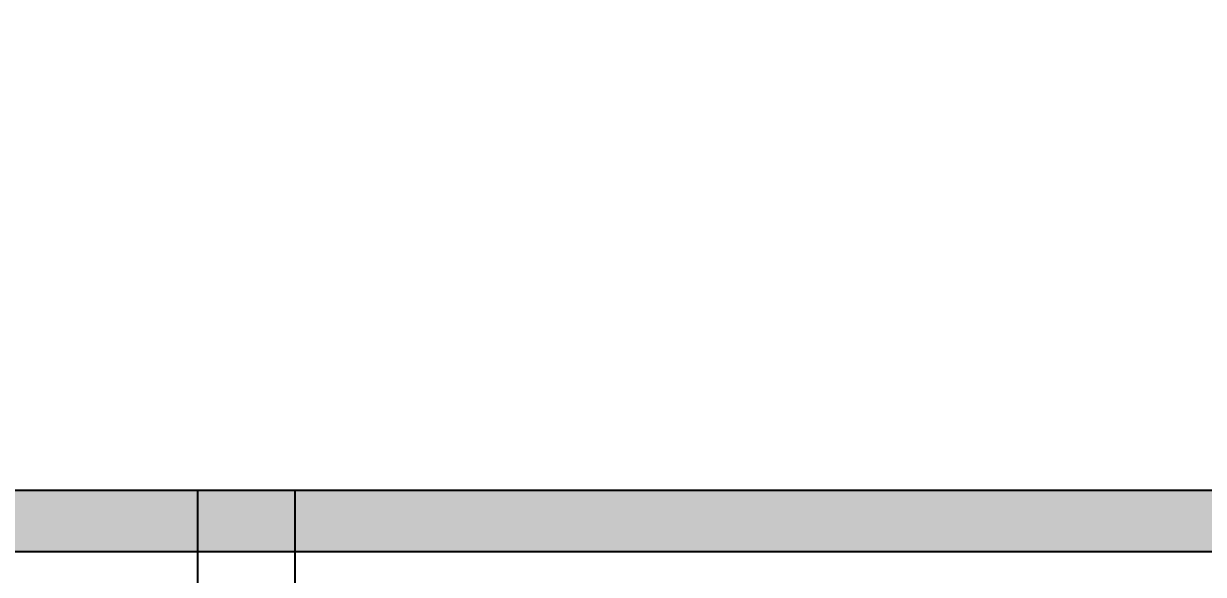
# Model space of a CAD drawing. Header units: millimetres. Extents: x -179928 to 528275, y -469666 to 511935.
# Drawn here: x 168001 to 169211, y 88987 to 89551 of the extents above; entities that cross this region are included whole.
import ezdxf

# ---------------------------------------------------------------- set-up
doc = ezdxf.new("R2010")
doc.units = ezdxf.units.MM
doc.linetypes.add('DASHED', pattern=[0.75, 0.5, -0.25])
for name, color, linetype in [('ad-Elevation 10', 8, 'Continuous'), ('ad-Furniture', 8, 'Continuous'), ('ad-Lvl-Plinth', 30, 'Continuous')]:
    doc.layers.add(name, color=color, linetype=linetype)
doc.layers.add('ad-Landscape', color=94, linetype='Continuous', lineweight=35)
doc.layers.add('ad-Landscape 2', color=7, linetype='Continuous', lineweight=35, true_color=0x264c00)
doc.styles.add('Sections_The woods Site plan_Entrances$0$Standard', font='arial.ttf')

# ---------------------------------------------------------------- blocks, each defined once
blk = doc.blocks.new('bamboo')
at = {"layer": 'ad-Landscape'}
blk.add_line((-124.2, -652.6), (-157.7, -842.3), dxfattribs=at)
for points in [[(-527.4, -744.4), (-561.3, -773.6), (-580.8, -613.7), (-534.7, -736)], [(23.9, -744.9), (165.8, -671.4), (52.3, -779.4), (31, -753.6)], [(346.4, -826.2), (312.4, -855.4), (293, -695.5), (339.1, -817.8)], [(-358.7, -729.9), (-282.3, -870.2), (-392.6, -759), (-367.2, -737.1)], [(284.5, -805.8), (243.4, -826.4), (180.3, -718.7), (276.1, -813.1)], [(419.5, -729.9), (495.9, -870.2), (385.6, -759), (411, -737.1)], [(556, -729.9), (632.4, -870.2), (522.1, -759), (547.5, -737.1)], [(-608.6, -770), (-718.8, -761.8), (-626.7, -800.3), (-617.1, -777.3)], [(-16.2, -749), (12.3, -783.5), (-148, -799.7), (-24.8, -756.1)], [(-822.9, -784.4), (-746.5, -924.8), (-856.8, -813.5), (-831.4, -791.7)], [(-513.8, -908.1), (-547.7, -937.2), (-567.2, -777.3), (-521, -899.6)], [(-496.8, -774.9), (-559.8, -770.2), (-545.3, -787.1), (-505.3, -782.2)], [(-522.5, -784.4), (-446.1, -924.8), (-556.4, -813.5), (-531, -791.7)], [(-433.8, -779.7), (-439.8, -858.4), (-456.8, -770), (-441.1, -771.2)], [(281.4, -774.9), (218.4, -770.2), (232.9, -787.1), (272.9, -782.2)], [(344.4, -779.7), (338.4, -858.4), (321.4, -770), (337.1, -771.2)], [(417.9, -774.9), (354.9, -770.2), (369.5, -787.1), (409.4, -782.2)], [(480.9, -779.7), (474.9, -858.4), (457.9, -770), (473.7, -771.2)], [(-575.6, -887.6), (-616.8, -908.3), (-679.8, -800.6), (-584, -894.9)], [(-37.9, -810.4), (-18.1, -852), (-127, -912.8), (-30.8, -819)], [(352.4, -850.5), (499, -798.1), (330.6, -825.1), (352.4, -850.5)], [(-660.6, -829.5), (-723.6, -824.8), (-709.1, -841.7), (-669.1, -836.8)], [(-597.6, -834.2), (-603.6, -913), (-620.7, -824.6), (-604.9, -825.7)], [(7.8, -830.7), (-2.8, -940.7), (37.7, -849.4), (14.9, -839.3)], [(72.2, -821), (150.8, -828.6), (62, -843.8), (63.5, -828.1)], [(265.2, -851.8), (154.9, -843.6), (247, -882.2), (256.7, -859.1)], [(351.2, -866.2), (427.7, -1006.6), (317.3, -895.4), (342.8, -873.5)], [(-507.7, -932.3), (-361.1, -879.9), (-529.5, -906.9), (-507.7, -932.3)], [(-227.1, -1003.5), (-261, -1032.7), (-280.5, -872.8), (-234.3, -995)], [(66.1, -883.9), (60.1, -946.8), (77.4, -932.6), (73.3, -892.5)], [(209.8, -1003.5), (175.9, -1032.7), (156.4, -872.8), (202.6, -995)], [(-849.9, -976.7), (-708, -903.2), (-821.4, -1011.2), (-842.8, -985.4)], [(-554.7, -1044.4), (-588.6, -1073.6), (-608.1, -913.7), (-562, -1036)], [(-288.9, -983), (-330, -1003.7), (-393.1, -896), (-297.3, -990.3)], [(148, -983), (106.8, -1003.7), (43.8, -896), (139.5, -990.3)], [(213.1, -911.3), (150.1, -906.6), (164.7, -923.5), (204.7, -918.6)], [(276.1, -916), (270.1, -994.8), (253.1, -906.4), (268.9, -907.6)], [(-616.5, -1023.9), (-657.7, -1044.6), (-720.8, -936.9), (-625, -1031.2)], [(-594.9, -933.7), (-705.2, -925.4), (-613.1, -964), (-603.4, -940.9)], [(-508.9, -948), (-432.5, -1088.4), (-542.8, -977.2), (-517.4, -955.3)], [(-240.7, -1085.3), (-274.6, -1114.5), (-294.1, -954.6), (-248, -1076.9)], [(-60.1, -1097.9), (-109.5, -950.3), (-85.9, -1119.2), (-60.1, -1097.9)], [(715.7, -974.6), (605.5, -966.3), (697.6, -1004.9), (707.3, -981.8)], [(-647, -993.1), (-710, -988.4), (-695.4, -1005.3), (-655.5, -1000.4)], [(-584, -997.8), (-590, -1076.6), (-607, -988.2), (-591.3, -989.4)], [(-302.5, -1064.9), (-343.7, -1085.5), (-406.8, -977.8), (-311, -1072.1)], [(-221, -1027.7), (-74.4, -975.4), (-242.8, -1002.3), (-221, -1027.7)], [(215.9, -1027.7), (362.5, -975.4), (194.1, -1002.3), (215.9, -1027.7)], [(-548.6, -1068.6), (-402.1, -1016.3), (-570.5, -1043.2), (-548.6, -1068.6)], [(-308.2, -1029.1), (-418.5, -1020.8), (-326.4, -1059.4), (-316.7, -1036.4)], [(128.7, -1029.1), (18.4, -1020.8), (110.5, -1059.4), (120.2, -1036.4)], [(636.2, -1166.1), (586.8, -1018.5), (610.3, -1187.4), (636.2, -1166.1)], [(-222.2, -1043.5), (-145.8, -1183.9), (-256.1, -1072.6), (-230.7, -1050.8)], [(-44.4, -1099.5), (97.5, -1025.9), (-15.9, -1134), (-37.3, -1108.1)], [(214.7, -1043.5), (291.1, -1183.9), (180.8, -1072.6), (206.2, -1050.8)], [(376.8, -1193.4), (327.4, -1045.8), (350.9, -1214.7), (376.8, -1193.4)], [(663.7, -1034), (600.7, -1029.3), (615.2, -1046.2), (655.2, -1041.3)], [(-866, -1062.5), (-876.5, -1172.5), (-836.1, -1081.2), (-858.9, -1071.1)], [(-801.6, -1052.8), (-723, -1060.4), (-811.7, -1075.7), (-810.2, -1059.9)], [(-635.9, -1070), (-746.1, -1061.7), (-654, -1100.3), (-644.4, -1077.3)], [(-234.6, -1109.5), (-88.1, -1057.2), (-256.5, -1084.1), (-234.6, -1109.5)], [(-549.8, -1084.4), (-473.4, -1224.8), (-583.8, -1113.5), (-558.3, -1091.7)], [(-360.3, -1088.6), (-423.3, -1083.8), (-408.7, -1100.8), (-368.8, -1095.8)], [(-297.3, -1093.3), (-303.3, -1172), (-320.3, -1083.6), (-304.5, -1084.8)], [(76.6, -1088.6), (13.6, -1083.8), (28.1, -1100.8), (68.1, -1095.8)], [(144.7, -1234.3), (95.3, -1086.7), (118.8, -1255.6), (144.7, -1234.3)], [(139.6, -1093.3), (133.6, -1172), (116.6, -1083.6), (132.3, -1084.8)], [(-807.6, -1115.7), (-813.6, -1178.6), (-796.4, -1164.4), (-800.5, -1124.4)], [(-687.9, -1129.5), (-751, -1124.7), (-736.4, -1141.7), (-696.4, -1136.8)], [(-624.9, -1134.2), (-630.9, -1213), (-648, -1124.6), (-632.2, -1125.7)], [(-321.9, -1110.9), (-432.1, -1102.7), (-340, -1141.2), (-330.3, -1118.2)], [(-84.4, -1103.5), (-56, -1138), (-216.2, -1154.2), (-93.1, -1110.6)], [(392.5, -1194.9), (534.4, -1121.4), (420.9, -1229.4), (399.6, -1203.5)], [(-235.8, -1125.3), (-159.4, -1265.7), (-269.7, -1154.4), (-244.3, -1132.6)], [(-373.9, -1170.4), (-436.9, -1165.7), (-422.4, -1182.6), (-382.4, -1177.7)], [(-310.9, -1175.1), (-316.9, -1253.9), (-334, -1165.5), (-318.2, -1166.6)], [(-106.2, -1164.9), (-86.3, -1206.5), (-195.3, -1267.4), (-99.1, -1173.5)], [(3.9, -1175.6), (82.5, -1183.2), (-6.2, -1198.4), (-4.7, -1182.7)], [(160.4, -1235.8), (302.3, -1162.3), (188.8, -1270.3), (167.5, -1244.4)], [(611.8, -1171.7), (640.3, -1206.2), (480.1, -1222.4), (603.2, -1178.8)], [(-60.5, -1185.2), (-71, -1295.3), (-30.6, -1204), (-53.4, -1193.8)], [(352.4, -1199), (380.9, -1233.5), (220.7, -1249.7), (343.8, -1206.1)], [(120.3, -1239.9), (148.8, -1274.4), (-11.4, -1290.6), (111.7, -1247)], [(-2.1, -1238.5), (-8.1, -1301.4), (9.1, -1287.1), (5, -1247.1)], [(590.1, -1233.1), (609.9, -1274.7), (501, -1335.5), (597.2, -1241.7)], [(330.7, -1260.4), (350.5, -1301.9), (241.6, -1362.8), (337.8, -1269)], [(440.8, -1271), (519.4, -1278.6), (430.7, -1293.8), (432.2, -1278.1)], [(635.8, -1253.4), (625.3, -1363.4), (665.7, -1272.1), (642.9, -1262)], [(98.6, -1301.3), (118.4, -1342.9), (9.5, -1403.7), (105.7, -1309.9)], [(376.4, -1280.6), (365.9, -1390.7), (406.3, -1299.4), (383.5, -1289.3)], [(144.3, -1321.5), (133.8, -1431.6), (174.2, -1340.3), (151.4, -1330.2)], [(208.7, -1311.9), (287.3, -1319.5), (198.6, -1334.7), (200.1, -1319)], [(694.2, -1306.6), (688.2, -1369.5), (705.4, -1355.3), (701.3, -1315.3)], [(434.8, -1333.9), (428.8, -1396.8), (446, -1382.6), (441.9, -1342.5)], [(202.7, -1374.8), (196.7, -1437.7), (213.9, -1423.5), (209.8, -1383.4)]]:
    blk.add_lwpolyline(points, dxfattribs=at)
at = {"layer": 'ad-Landscape 2'}
for points in [[(1182.3, -770.7), (1132.9, -623.1), (1156.5, -792), (1182.3, -770.7)], [(1198, -772.2), (1339.9, -698.7), (1226.5, -806.7), (1205.1, -780.8)], [(890.5, -769.5), (910.3, -811.1), (801.3, -871.9), (897.6, -778.1)], [(936.1, -789.8), (925.6, -899.8), (966.1, -808.5), (943.2, -798.4)], [(1000.5, -780.1), (1079.1, -787.7), (990.4, -802.9), (991.9, -787.2)], [(1158, -776.3), (1186.4, -810.8), (1026.2, -827), (1149.3, -783.4)], [(735.1, -928.5), (693.9, -949.2), (630.8, -841.5), (726.6, -935.8)], [(796.9, -949), (763, -978.1), (743.5, -818.2), (789.6, -940.5)], [(994.5, -843), (988.5, -905.9), (1005.7, -891.7), (1001.6, -851.6)], [(1136.2, -837.6), (1156, -879.2), (1047.1, -940.1), (1143.3, -846.3)], [(1181.9, -857.9), (1171.4, -968), (1211.8, -876.7), (1189, -866.6)], [(1246.3, -848.3), (1324.9, -855.9), (1236.2, -871.1), (1237.7, -855.4)], [(1240.3, -911.2), (1234.3, -974.1), (1251.5, -959.9), (1247.4, -919.8)], [(803, -973.2), (949.5, -920.8), (781.1, -947.8), (803, -973.2)], [(801.8, -988.9), (878.2, -1129.3), (767.9, -1018.1), (793.3, -996.2)], [(726.7, -1038.7), (720.7, -1117.5), (703.7, -1029.1), (719.4, -1030.3)], [(651.9, -1167.6), (793.8, -1094.1), (680.3, -1202.1), (659, -1176.3)], [(700.2, -1243.7), (778.8, -1251.3), (690.1, -1266.6), (691.6, -1250.8)]]:
    blk.add_lwpolyline(points, dxfattribs=at)
blk = doc.blocks.new('A$C7DA81DBD')
at = {"layer": 'ad-Landscape'}
for centre, radius, start, end in [((0.641, -3.924), 0.342, 320.1793, 18.6746), ((-5.866, -2.673), 7.168, 348.7597, 350.8333), ((1.327, -3.744), 0.358, 194.3796, 245.6782), ((1.18, -3.454), 0.743, 227.0323, 248.1406)]:
    blk.add_arc(centre, radius, start, end, dxfattribs=at)
at = {"layer": 'ad-Landscape 2'}
for centre, radius, start, end in [((0.485, -3.825), 0.838, 157.7226, 195.8673), ((-0.485, -3.825), 0.838, 344.1327, 22.2774), ((5.866, -2.673), 7.168, 189.1667, 191.2403), ((-0.641, -3.924), 0.342, 161.3254, 219.8207), ((-0.143, -3.955), 0.535, 164.7932, 204.8095), ((-0.466, -3.725), 0.359, 293.7056, 356.9487), ((0.466, -3.725), 0.359, 183.0513, 246.2944), ((0.143, -3.955), 0.535, 335.1905, 15.2068), ((-1.327, -3.744), 0.358, 294.3218, 345.6204), ((-0.906, -3.641), 0.606, 297.2695, 335.9728), ((0.323, -3.905), 0.477, 180.4376, 227.2613), ((-0.323, -3.905), 0.477, 312.7387, 359.5624), ((0.906, -3.641), 0.606, 204.0272, 242.7305), ((-1.18, -3.454), 0.743, 291.8594, 312.9677), ((-0.266, -4.046), 0.225, 186.241, 229.1557), ((-0.096, -4.063), 0.227, 172.7272, 229.0665), ((-0.414, -3.981), 0.305, 303.605, 342.9027), ((0.414, -3.981), 0.305, 197.0973, 236.395), ((0.096, -4.063), 0.227, 310.9335, 7.2728), ((0.266, -4.046), 0.225, 310.8443, 353.759), ((-0.491, -4.017), 0.214, 291.17, 329.5844), ((0.491, -4.017), 0.214, 210.4156, 248.83)]:
    blk.add_arc(centre, radius, start, end, dxfattribs=at)
blk = doc.blocks.new('A$C279134A6')
at = {"layer": 'ad-Landscape', "linetype": 'Continuous'}
for p, q in [((313.1, 712.5), (317.1, 804.7)), ((333.1, 760.2), (359.9, 815)), ((185.4, 683.3), (169.6, 750.2)), ((352.6, 400.1), (423.7, 240.5)), ((72.2, 376.9), (16.7, 336.4))]:
    blk.add_line(p, q, dxfattribs=at)
for points in [[(300.1, 802.1), (300, 802.7), (299.8, 803.2), (299.7, 803.7), (299.6, 804.2), (299.6, 804.7), (299.5, 805.2), (299.5, 805.7), (299.5, 806.1), (299.5, 806.6), (299.6, 807), (299.8, 807.5), (300, 807.9), (300.3, 808.3), (300.7, 808.8), (301.2, 809.2), (301.9, 809.7), (302.6, 810.2), (303.6, 810.8), (304.8, 811.3), (306.3, 812), (308.1, 812.7), (310.4, 813.5), (313.1, 814.4), (316.4, 815.5)], [(300.1, 802.1), (301.3, 801.3), (302.3, 800.7), (303.2, 800.2), (303.9, 799.8), (304.5, 799.6), (305.1, 799.4), (305.6, 799.4), (306.1, 799.3), (306.5, 799.4), (306.9, 799.5), (307.4, 799.6), (307.8, 799.8), (308.3, 800.1), (308.7, 800.5), (309.2, 801), (309.7, 801.6), (310.2, 802.3), (310.8, 803.3), (311.5, 804.4), (312.2, 805.9), (313, 807.7), (314, 809.8), (315.1, 812.4), (316.4, 815.5)], [(361.3, 795.8), (361.2, 796.3), (361, 796.8), (360.9, 797.4), (360.8, 797.9), (360.7, 798.4), (360.7, 798.9), (360.7, 799.3), (360.7, 799.8), (360.7, 800.2), (360.8, 800.7), (361, 801.1), (361.2, 801.6), (361.5, 802), (361.9, 802.4), (362.4, 802.9), (363, 803.4), (363.8, 803.9), (364.8, 804.4), (366, 805), (367.5, 805.6), (369.3, 806.4), (371.6, 807.2), (374.3, 808.1), (377.5, 809.1)], [(361.3, 795.8), (362.5, 795), (363.5, 794.3), (364.3, 793.8), (365.1, 793.5), (365.7, 793.2), (366.3, 793.1), (366.8, 793), (367.2, 793), (367.7, 793), (368.1, 793.1), (368.6, 793.2), (369, 793.4), (369.5, 793.7), (369.9, 794.1), (370.4, 794.6), (370.9, 795.2), (371.4, 796), (372, 796.9), (372.6, 798.1), (373.4, 799.5), (374.2, 801.3), (375.2, 803.5), (376.3, 806), (377.5, 809.1)], [(326.6, 591.6), (193.3, 662.6), (145.5, 732.7)], [(254.4, 734.2), (253.5, 732.3), (252.9, 730.7), (252.5, 729.4), (252.2, 728.3), (252.1, 727.4), (252, 726.6), (252.1, 725.8), (252.2, 725.2), (252.4, 724.6), (252.6, 724), (252.9, 723.4), (253.3, 722.9), (253.9, 722.3), (254.5, 721.8), (255.4, 721.3), (256.3, 720.8), (257.5, 720.3), (259, 719.8), (260.7, 719.3), (262.8, 718.7), (265.3, 718.2), (268.2, 717.6), (271.7, 717), (275.8, 716.4)], [(254.4, 734.2), (255, 734.5), (255.7, 734.8), (256.4, 735.1), (257.1, 735.4), (257.7, 735.7), (258.4, 735.9), (259.1, 736.1), (259.7, 736.2), (260.3, 736.2), (261, 736.2), (261.6, 736.2), (262.3, 736), (263, 735.7), (263.7, 735.2), (264.5, 734.7), (265.3, 733.9), (266.2, 733), (267.2, 731.9), (268.3, 730.4), (269.5, 728.6), (270.8, 726.3), (272.3, 723.6), (273.9, 720.3), (275.8, 716.4)], [(194.9, 691.6), (195.6, 692), (196.3, 692.3), (197, 692.6), (197.6, 692.9), (198.3, 693.1), (199, 693.3), (199.6, 693.5), (200.2, 693.6), (200.9, 693.7), (201.5, 693.7), (202.1, 693.6), (202.8, 693.4), (203.5, 693.1), (204.2, 692.7), (205, 692.1), (205.8, 691.4), (206.8, 690.5), (207.7, 689.3), (208.8, 687.9), (210, 686), (211.4, 683.8), (212.8, 681.1), (214.5, 677.8), (216.3, 673.9)], [(244, 687.6), (243.9, 688.2), (243.8, 688.7), (243.7, 689.2), (243.6, 689.7), (243.5, 690.2), (243.4, 690.7), (243.4, 691.2), (243.4, 691.6), (243.5, 692.1), (243.6, 692.5), (243.7, 693), (243.9, 693.4), (244.2, 693.8), (244.7, 694.3), (245.2, 694.7), (245.8, 695.2), (246.6, 695.7), (247.5, 696.2), (248.7, 696.8), (250.2, 697.5), (252.1, 698.2), (254.3, 699), (257.1, 699.9), (260.3, 700.9)], [(244, 687.6), (245.2, 686.8), (246.2, 686.2), (247.1, 685.7), (247.8, 685.3), (248.5, 685.1), (249, 684.9), (249.5, 684.8), (250, 684.8), (250.4, 684.9), (250.9, 684.9), (251.3, 685.1), (251.8, 685.3), (252.2, 685.6), (252.7, 686), (253.2, 686.5), (253.7, 687.1), (254.2, 687.8), (254.8, 688.8), (255.4, 689.9), (256.1, 691.4), (256.9, 693.1), (257.9, 695.3), (259, 697.9), (260.3, 700.9)], [(316.2, 690.2), (316.1, 690.7), (316, 691.2), (315.9, 691.8), (315.8, 692.3), (315.7, 692.8), (315.6, 693.2), (315.6, 693.7), (315.6, 694.2), (315.7, 694.6), (315.8, 695.1), (315.9, 695.5), (316.1, 695.9), (316.4, 696.4), (316.9, 696.8), (317.4, 697.3), (318, 697.8), (318.8, 698.3), (319.7, 698.8), (320.9, 699.4), (322.4, 700), (324.3, 700.7), (326.5, 701.6), (329.3, 702.5), (332.5, 703.5)], [(316.2, 690.2), (317.4, 689.4), (318.4, 688.7), (319.3, 688.2), (320, 687.9), (320.7, 687.6), (321.2, 687.5), (321.7, 687.4), (322.2, 687.4), (322.6, 687.4), (323.1, 687.5), (323.5, 687.6), (324, 687.8), (324.4, 688.1), (324.9, 688.5), (325.4, 689), (325.9, 689.6), (326.4, 690.4), (327, 691.3), (327.6, 692.5), (328.3, 693.9), (329.2, 695.7), (330.1, 697.9), (331.2, 700.4), (332.5, 703.5)], [(403.2, 695.4), (402.4, 693.6), (401.8, 692), (401.4, 690.7), (401.1, 689.6), (401, 688.6), (400.9, 687.8), (401, 687.1), (401.1, 686.5), (401.2, 685.9), (401.5, 685.3), (401.8, 684.7), (402.2, 684.1), (402.7, 683.6), (403.4, 683.1), (404.2, 682.6), (405.2, 682.1), (406.4, 681.6), (407.8, 681), (409.6, 680.5), (411.6, 680), (414.1, 679.5), (417.1, 678.9), (420.6, 678.3), (424.7, 677.7)], [(403.2, 695.4), (403.9, 695.8), (404.6, 696.1), (405.3, 696.4), (406, 696.7), (406.6, 696.9), (407.3, 697.2), (407.9, 697.3), (408.6, 697.4), (409.2, 697.5), (409.8, 697.5), (410.5, 697.4), (411.1, 697.2), (411.8, 696.9), (412.6, 696.5), (413.3, 695.9), (414.2, 695.2), (415.1, 694.3), (416.1, 693.1), (417.1, 691.7), (418.4, 689.9), (419.7, 687.6), (421.2, 684.9), (422.8, 681.6), (424.7, 677.7)], [(194.9, 691.6), (194.1, 689.8), (193.5, 688.2), (193.1, 686.9), (192.8, 685.8), (192.6, 684.8), (192.6, 684), (192.6, 683.3), (192.8, 682.7), (192.9, 682), (193.2, 681.4), (193.5, 680.9), (193.9, 680.3), (194.4, 679.8), (195.1, 679.3), (195.9, 678.8), (196.9, 678.2), (198.1, 677.7), (199.5, 677.2), (201.2, 676.7), (203.3, 676.2), (205.8, 675.6), (208.8, 675.1), (212.3, 674.5), (216.3, 673.9)], [(148.9, 659.8), (148.8, 660.3), (148.7, 660.9), (148.5, 661.4), (148.4, 661.9), (148.4, 662.4), (148.3, 662.9), (148.3, 663.3), (148.3, 663.8), (148.3, 664.3), (148.4, 664.7), (148.6, 665.1), (148.8, 665.6), (149.1, 666), (149.5, 666.5), (150, 666.9), (150.7, 667.4), (151.4, 667.9), (152.4, 668.4), (153.6, 669), (155.1, 669.7), (156.9, 670.4), (159.2, 671.2), (161.9, 672.1), (165.2, 673.1)], [(148.9, 659.8), (150.1, 659), (151.1, 658.3), (152, 657.8), (152.7, 657.5), (153.3, 657.2), (153.9, 657.1), (154.4, 657), (154.9, 657), (155.3, 657), (155.8, 657.1), (156.2, 657.3), (156.6, 657.5), (157.1, 657.8), (157.5, 658.1), (158, 658.6), (158.5, 659.3), (159.1, 660), (159.6, 660.9), (160.3, 662.1), (161, 663.5), (161.8, 665.3), (162.8, 667.5), (163.9, 670.1), (165.2, 673.1)], [(358.2, 591.7), (321, 610.4), (291.7, 627.5), (269.5, 642), (253.4, 653.1), (242.3, 659.8), (235.5, 661.1), (231.8, 656.2), (230.5, 644.1)], [(203.4, 637.1), (202.6, 635.2), (202, 633.7), (201.5, 632.3), (201.2, 631.2), (201.1, 630.3), (201.1, 629.5), (201.1, 628.7), (201.2, 628.1), (201.4, 627.5), (201.6, 626.9), (201.9, 626.3), (202.4, 625.8), (202.9, 625.2), (203.5, 624.7), (204.4, 624.2), (205.4, 623.7), (206.5, 623.2), (208, 622.7), (209.7, 622.2), (211.8, 621.6), (214.3, 621.1), (217.2, 620.5), (220.7, 619.9), (224.8, 619.3)], [(203.4, 637.1), (204.1, 637.4), (204.7, 637.7), (205.4, 638.1), (206.1, 638.3), (206.8, 638.6), (207.4, 638.8), (208.1, 639), (208.7, 639.1), (209.3, 639.1), (210, 639.1), (210.6, 639.1), (211.3, 638.9), (212, 638.6), (212.7, 638.1), (213.5, 637.6), (214.3, 636.8), (215.2, 635.9), (216.2, 634.8), (217.3, 633.3), (218.5, 631.5), (219.8, 629.2), (221.3, 626.5), (223, 623.2), (224.8, 619.3)], [(54.6, 595.9), (54.5, 596.4), (54.4, 596.9), (54.3, 597.4), (54.2, 597.9), (54.1, 598.4), (54, 598.9), (54, 599.4), (54, 599.9), (54.1, 600.3), (54.2, 600.8), (54.3, 601.2), (54.5, 601.6), (54.8, 602.1), (55.2, 602.5), (55.8, 603), (56.4, 603.5), (57.2, 604), (58.1, 604.5), (59.3, 605.1), (60.8, 605.7), (62.7, 606.4), (64.9, 607.2), (67.7, 608.2), (70.9, 609.2)], [(54.6, 595.9), (55.8, 595), (56.8, 594.4), (57.7, 593.9), (58.4, 593.5), (59.1, 593.3), (59.6, 593.2), (60.1, 593.1), (60.6, 593.1), (61, 593.1), (61.5, 593.2), (61.9, 593.3), (62.4, 593.5), (62.8, 593.8), (63.3, 594.2), (63.8, 594.7), (64.2, 595.3), (64.8, 596.1), (65.3, 597), (66, 598.2), (66.7, 599.6), (67.5, 601.4), (68.5, 603.5), (69.6, 606.1), (70.9, 609.2)], [(101.8, 583.9), (101, 582.1), (100.4, 580.5), (100, 579.2), (99.7, 578.1), (99.5, 577.1), (99.5, 576.3), (99.6, 575.6), (99.7, 575), (99.8, 574.4), (100.1, 573.8), (100.4, 573.2), (100.8, 572.6), (101.3, 572.1), (102, 571.6), (102.8, 571.1), (103.8, 570.6), (105, 570.1), (106.4, 569.5), (108.1, 569), (110.2, 568.5), (112.7, 568), (115.7, 567.4), (119.2, 566.8), (123.2, 566.2)], [(101.8, 583.9), (102.5, 584.3), (103.2, 584.6), (103.9, 584.9), (104.5, 585.2), (105.2, 585.4), (105.9, 585.7), (106.5, 585.8), (107.2, 585.9), (107.8, 586), (108.4, 586), (109.1, 585.9), (109.7, 585.7), (110.4, 585.4), (111.1, 585), (111.9, 584.4), (112.8, 583.7), (113.7, 582.8), (114.7, 581.6), (115.7, 580.2), (116.9, 578.4), (118.3, 576.1), (119.8, 573.4), (121.4, 570.1), (123.2, 566.2)], [(356.9, 469), (326.6, 591.6)], [(382.6, 486.7), (357.8, 591.9)], [(29.7, 528.4), (29.3, 528.1), (28.8, 527.7), (28.4, 527.4), (28, 527.1), (27.6, 526.8), (27.2, 526.4), (26.9, 526.1), (26.6, 525.7), (26.4, 525.4), (26.2, 525), (26, 524.5), (25.9, 524.1), (25.8, 523.5), (25.8, 522.9), (25.9, 522.2), (26.1, 521.5), (26.4, 520.6), (26.7, 519.6), (27.3, 518.3), (28, 516.9), (28.9, 515.1), (30.1, 513), (31.6, 510.6), (33.4, 507.7)], [(29.7, 528.4), (31.1, 528.2), (32.3, 528.1), (33.3, 527.9), (34.1, 527.7), (34.7, 527.5), (35.2, 527.2), (35.7, 526.9), (36, 526.6), (36.4, 526.3), (36.6, 526), (36.9, 525.6), (37.1, 525.1), (37.2, 524.6), (37.3, 524), (37.4, 523.3), (37.4, 522.5), (37.3, 521.6), (37.1, 520.6), (36.8, 519.3), (36.4, 517.7), (35.9, 515.8), (35.2, 513.5), (34.4, 510.8), (33.4, 507.7)], [(73.3, 506.8), (73.9, 508.7), (74.4, 510.3), (75, 511.6), (75.5, 512.6), (76, 513.4), (76.5, 514.1), (77, 514.6), (77.5, 515), (78, 515.3), (78.6, 515.6), (79.2, 515.9), (79.9, 516), (80.6, 516.1), (81.5, 516), (82.4, 515.9), (83.5, 515.6), (84.7, 515.2), (86.1, 514.7), (87.8, 514), (89.7, 513), (92, 511.8), (94.6, 510.3), (97.6, 508.5), (101.1, 506.3)], [(73.3, 506.8), (73.6, 506), (73.9, 505.4), (74.2, 504.7), (74.6, 504), (74.9, 503.4), (75.3, 502.8), (75.6, 502.3), (76, 501.8), (76.5, 501.3), (77, 500.9), (77.5, 500.5), (78.1, 500.3), (78.9, 500), (79.7, 499.9), (80.7, 499.8), (81.8, 499.8), (83, 499.9), (84.5, 500.2), (86.3, 500.6), (88.4, 501.2), (90.9, 502), (93.8, 503.1), (97.2, 504.5), (101.1, 506.3)], [(382.6, 486.7), (413.2, 465.3), (442.6, 452.5), (473.8, 454.3), (542.7, 463.8)], [(344.6, 430.2), (349.1, 432.4), (350.9, 452.5), (356.9, 469)], [(344.6, 430.2), (239.1, 354.8)], [(59.8, 418.5), (59.3, 418.2), (58.9, 417.9), (58.4, 417.5), (58, 417.2), (57.7, 416.9), (57.3, 416.6), (57, 416.2), (56.7, 415.9), (56.4, 415.5), (56.2, 415.1), (56, 414.7), (55.9, 414.2), (55.9, 413.7), (55.9, 413), (56, 412.4), (56.1, 411.6), (56.4, 410.7), (56.8, 409.7), (57.3, 408.5), (58, 407), (59, 405.2), (60.2, 403.2), (61.6, 400.7), (63.4, 397.8)], [(59.8, 418.5), (61.2, 418.4), (62.4, 418.2), (63.3, 418), (64.1, 417.8), (64.8, 417.6), (65.3, 417.3), (65.7, 417), (66.1, 416.8), (66.4, 416.4), (66.7, 416.1), (66.9, 415.7), (67.1, 415.3), (67.3, 414.7), (67.4, 414.1), (67.4, 413.5), (67.4, 412.7), (67.3, 411.8), (67.1, 410.7), (66.9, 409.4), (66.5, 407.8), (66, 405.9), (65.3, 403.7), (64.5, 401), (63.4, 397.8)], [(115.9, 400.4), (116.5, 402.3), (117.1, 403.9), (117.6, 405.2), (118.1, 406.2), (118.6, 407), (119.1, 407.7), (119.6, 408.2), (120.1, 408.6), (120.6, 408.9), (121.2, 409.2), (121.8, 409.5), (122.5, 409.6), (123.2, 409.7), (124.1, 409.6), (125, 409.5), (126.1, 409.2), (127.3, 408.9), (128.8, 408.3), (130.4, 407.6), (132.3, 406.6), (134.6, 405.4), (137.2, 403.9), (140.2, 402.1), (143.7, 399.9)], [(115.9, 400.4), (116.2, 399.6), (116.5, 399), (116.8, 398.3), (117.2, 397.6), (117.5, 397), (117.9, 396.4), (118.2, 395.9), (118.7, 395.4), (119.1, 394.9), (119.6, 394.5), (120.1, 394.1), (120.7, 393.9), (121.5, 393.6), (122.3, 393.5), (123.3, 393.4), (124.4, 393.4), (125.7, 393.5), (127.2, 393.8), (128.9, 394.2), (131, 394.8), (133.5, 395.6), (136.4, 396.7), (139.8, 398.1), (143.7, 399.9)], [(352.6, 400.1), (262.6, 334.3)], [(239.1, 354.8), (91.7, 387.5), (9.7, 365.3)], [(74, 364.4), (74.6, 366.3), (75.2, 367.9), (75.7, 369.2), (76.2, 370.3), (76.7, 371.1), (77.2, 371.7), (77.7, 372.2), (78.2, 372.6), (78.7, 373), (79.3, 373.3), (79.9, 373.5), (80.6, 373.7), (81.3, 373.7), (82.2, 373.7), (83.1, 373.5), (84.2, 373.3), (85.4, 372.9), (86.9, 372.4), (88.5, 371.6), (90.4, 370.7), (92.7, 369.5), (95.3, 368), (98.3, 366.2), (101.8, 364)], [(74, 364.4), (74.3, 363.7), (74.6, 363), (74.9, 362.3), (75.3, 361.7), (75.6, 361.1), (76, 360.5), (76.3, 359.9), (76.8, 359.4), (77.2, 359), (77.7, 358.6), (78.2, 358.2), (78.8, 357.9), (79.6, 357.7), (80.4, 357.5), (81.4, 357.5), (82.5, 357.5), (83.8, 357.6), (85.3, 357.8), (87, 358.2), (89.1, 358.8), (91.6, 359.7), (94.5, 360.8), (97.9, 362.2), (101.8, 364)], [(263, 334.1), (222.6, 344.1), (189.3, 350.2), (162.9, 353.6), (143.5, 355.7), (130.8, 357.8), (124.7, 361.2), (125.1, 367.3), (131.9, 377.4)], [(113.9, 335.5), (113.5, 335.2), (113, 334.9), (112.6, 334.6), (112.2, 334.2), (111.8, 333.9), (111.5, 333.6), (111.2, 333.2), (110.9, 332.9), (110.6, 332.5), (110.4, 332.1), (110.2, 331.7), (110.1, 331.2), (110.1, 330.7), (110.1, 330.1), (110.2, 329.4), (110.3, 328.6), (110.6, 327.7), (111, 326.7), (111.5, 325.5), (112.2, 324), (113.2, 322.3), (114.4, 320.2), (115.8, 317.7), (117.6, 314.8)], [(113.9, 335.5), (115.4, 335.4), (116.6, 335.2), (117.5, 335), (118.3, 334.8), (119, 334.6), (119.5, 334.3), (119.9, 334.1), (120.3, 333.8), (120.6, 333.4), (120.9, 333.1), (121.1, 332.7), (121.3, 332.3), (121.5, 331.7), (121.6, 331.2), (121.6, 330.5), (121.6, 329.7), (121.5, 328.8), (121.3, 327.7), (121.1, 326.4), (120.7, 324.8), (120.2, 322.9), (119.5, 320.7), (118.6, 318), (117.6, 314.8)], [(91.5, 293.4), (92.1, 295.4), (92.7, 297), (93.2, 298.2), (93.7, 299.3), (94.2, 300.1), (94.7, 300.7), (95.2, 301.2), (95.7, 301.7), (96.2, 302), (96.8, 302.3), (97.4, 302.5), (98.1, 302.7), (98.8, 302.7), (99.7, 302.7), (100.6, 302.6), (101.7, 302.3), (102.9, 301.9), (104.4, 301.4), (106, 300.7), (107.9, 299.7), (110.2, 298.5), (112.8, 297), (115.8, 295.2), (119.3, 293)], [(91.5, 293.4), (91.8, 292.7), (92.1, 292), (92.4, 291.4), (92.8, 290.7), (93.1, 290.1), (93.5, 289.5), (93.8, 289), (94.3, 288.4), (94.7, 288), (95.2, 287.6), (95.7, 287.2), (96.3, 286.9), (97.1, 286.7), (97.9, 286.6), (98.9, 286.5), (100, 286.5), (101.3, 286.6), (102.8, 286.8), (104.5, 287.2), (106.6, 287.8), (109.1, 288.7), (112, 289.8), (115.4, 291.2), (119.3, 293)], [(167.1, 286.6), (166.7, 286.3), (166.2, 286), (165.8, 285.7), (165.4, 285.3), (165, 285), (164.7, 284.7), (164.3, 284.3), (164.1, 284), (163.8, 283.6), (163.6, 283.2), (163.4, 282.8), (163.3, 282.3), (163.2, 281.8), (163.3, 281.2), (163.4, 280.5), (163.5, 279.7), (163.8, 278.8), (164.2, 277.8), (164.7, 276.6), (165.4, 275.1), (166.4, 273.4), (167.5, 271.3)], [(167.1, 286.6), (168.6, 286.5), (169.7, 286.3), (170.7, 286.1), (171.5, 285.9), (172.2, 285.7), (172.7, 285.4), (173.1, 285.2), (173.5, 284.9), (173.8, 284.6), (174.1, 284.2), (174.3, 283.8), (174.5, 283.4), (174.7, 282.9), (174.8, 282.3), (174.8, 281.6), (174.8, 280.8), (174.7, 279.9), (174.5, 278.8), (174.3, 277.5), (173.9, 275.9), (173.3, 274), (172.7, 271.8)]]:
    blk.add_lwpolyline(points, dxfattribs=at)
for centre, radius, start, end in [((389.9, 679.2), 155.4, 120.8041, 186.6856), ((-673.3, 960.8), 1021, 340.9443, 351.6517), ((695.6, 561.7), 338.7, 133.1945, 174.9132), ((100, 773), 295.6, 344.6527, 7.9404), ((346.5, 833.1), 89, 306.6105, 345.0455), ((141.3, 1090.6), 464.8, 301.6227, 321.1035), ((374.9, 896), 147.4, 288.8165, 320.5033), ((172.1, 733.8), 67.9, 351.7576, 43.6802), ((128.2, 673.6), 110.4, 14.2876, 54.1159), ((83.4, 661.2), 59.2, 335.0444, 51.6546), ((124.5, 703.8), 35, 211.1943, 298.9324), ((142.2, 758), 124.4, 233.6853, 301.3784), ((67, 731.1), 139.9, 257.0811, 317.7415), ((68.4, 671), 50.4, 248.5531, 320.17), ((1.1, 443.7), 155, 77.0811, 78.0944), ((88, 678.8), 155, 241.3469, 242.3602), ((-48.8, 417.6), 139.9, 1.6998, 62.3602), ((-8.7, 462.4), 50.4, 359.2713, 70.8882), ((-9.2, 348.3), 124.4, 18.0629, 85.7559), ((442.7, 379.2), 78.5, 99.9707, 183.8141), ((751.7, 192.1), 360.5, 132.1856, 164.9693), ((9.1, 460.1), 59.2, 267.7867, 344.3968), ((503.6, 343.4), 119.5, 115.952, 184.5818), ((590, 286.7), 198.8, 121.5506, 171.5132), ((12.6, 401), 35, 20.5089, 108.247), ((230.2, 247.1), 155.4, 132.7556, 198.6371), ((-760.6, 724.4), 1021, 327.7895, 338.4969), ((35.1, 421.5), 110.4, 265.3254, 305.1537), ((538.9, 137.6), 338.7, 144.528, 186.2468), ((342.1, 341.2), 57.2, 329.94, 333.8417), ((29.3, 347.2), 67.9, 275.7611, 327.6837), ((417.6, 286), 14, 177.1649, 226.3154)]:
    blk.add_arc(centre, radius, start, end, dxfattribs=at)
blk = doc.blocks.new('zw$DAD3')
at = {"true_color": 0x7f5f3f, "transparency": 33554610}
h = blk.add_hatch(dxfattribs=at)
h.set_pattern_fill('DOTS', color=37, scale=20, angle=360)
h.set_pattern_definition([(360, (-800139.518, 271344.397), (15.875, 31.75), [0, -31.75])])
h.paths.add_polyline_path([(450, -2530), (2915, -2530), (2915, -450), (450, -450)])
at = {"layer": 'ad-Elevation 10', "linetype": 'DASHED'}
for points in [[(1071.7, 0), (1071.7, -2980)], [(1171.7, 0), (1171.7, -2980)], [(0, -2036.7), (3365, -2036.7)]]:
    blk.add_lwpolyline(points, dxfattribs=at)
at = {"layer": 'ad-Elevation 10'}
blk.add_lwpolyline([(450, -2530), (2915, -2530), (2915, -450), (450, -450)], close=True, dxfattribs=at)
at = {"xscale": 95.10164028446887, "yscale": 95.10164028446887, "zscale": 95.10164028446887, "rotation": 359.9999999999999}
blk.add_blockref('A$C7DA81DBD', (1592.1, -1604), dxfattribs=at)
at = {"layer": 'ad-Landscape', "linetype": 'Continuous', "xscale": 0.473259546584505, "yscale": 0.473259546584505, "zscale": 0.473259546584505, "rotation": 359.9999999999999}
blk.add_blockref('bamboo', (1292.6, -1624.9), dxfattribs=at)
at = {"layer": 'ad-Landscape', "xscale": -0.7689692653037794, "yscale": 0.7689692653037794, "zscale": 0.7689692653037794, "rotation": 180}
blk.add_blockref('A$C279134A6', (1775.6, -1779.1), dxfattribs=at)
blk = doc.blocks.new('1625_East Villa')
at = {"layer": 'ad-Furniture'}
blk.add_blockref('zw$DAD3', (3610, 8185), dxfattribs=at)
blk = doc.blocks.new("All Plot's Villa Plans")
at = {"ltscale": 5}
blk.add_blockref('1625_East Villa', (163497.6, 83354.9), dxfattribs=at)
blk = doc.blocks.new('zw$63CD')
at = {"layer": 'ad-Lvl-Plinth', "insert": (176960.2, -9085.2), "char_height": 1269.985, "width": 5416.267, "attachment_point": 5, "style": 'Sections_The woods Site plan_Entrances$0$Standard', "bg_fill": 19, "box_fill_scale": 1.5, "bg_fill_color": 257, "bg_fill_transparency": 0}
blk.add_mtext('\\pxt4;498.32', dxfattribs=at)

msp = doc.modelspace()

# ---------------------------------------------------------------- block references
at = {"ltscale": 5}
msp.add_blockref("All Plot's Villa Plans", (0, 0), dxfattribs=at)

# ---------------------------------------------------------------- next in the draw order: block references
at = {"layer": 'ad-Lvl-Plinth', "ltscale": 5}
msp.add_blockref('zw$63CD', (-5982.9, 99418.6), dxfattribs=at)

doc.saveas('drawing.dxf')
